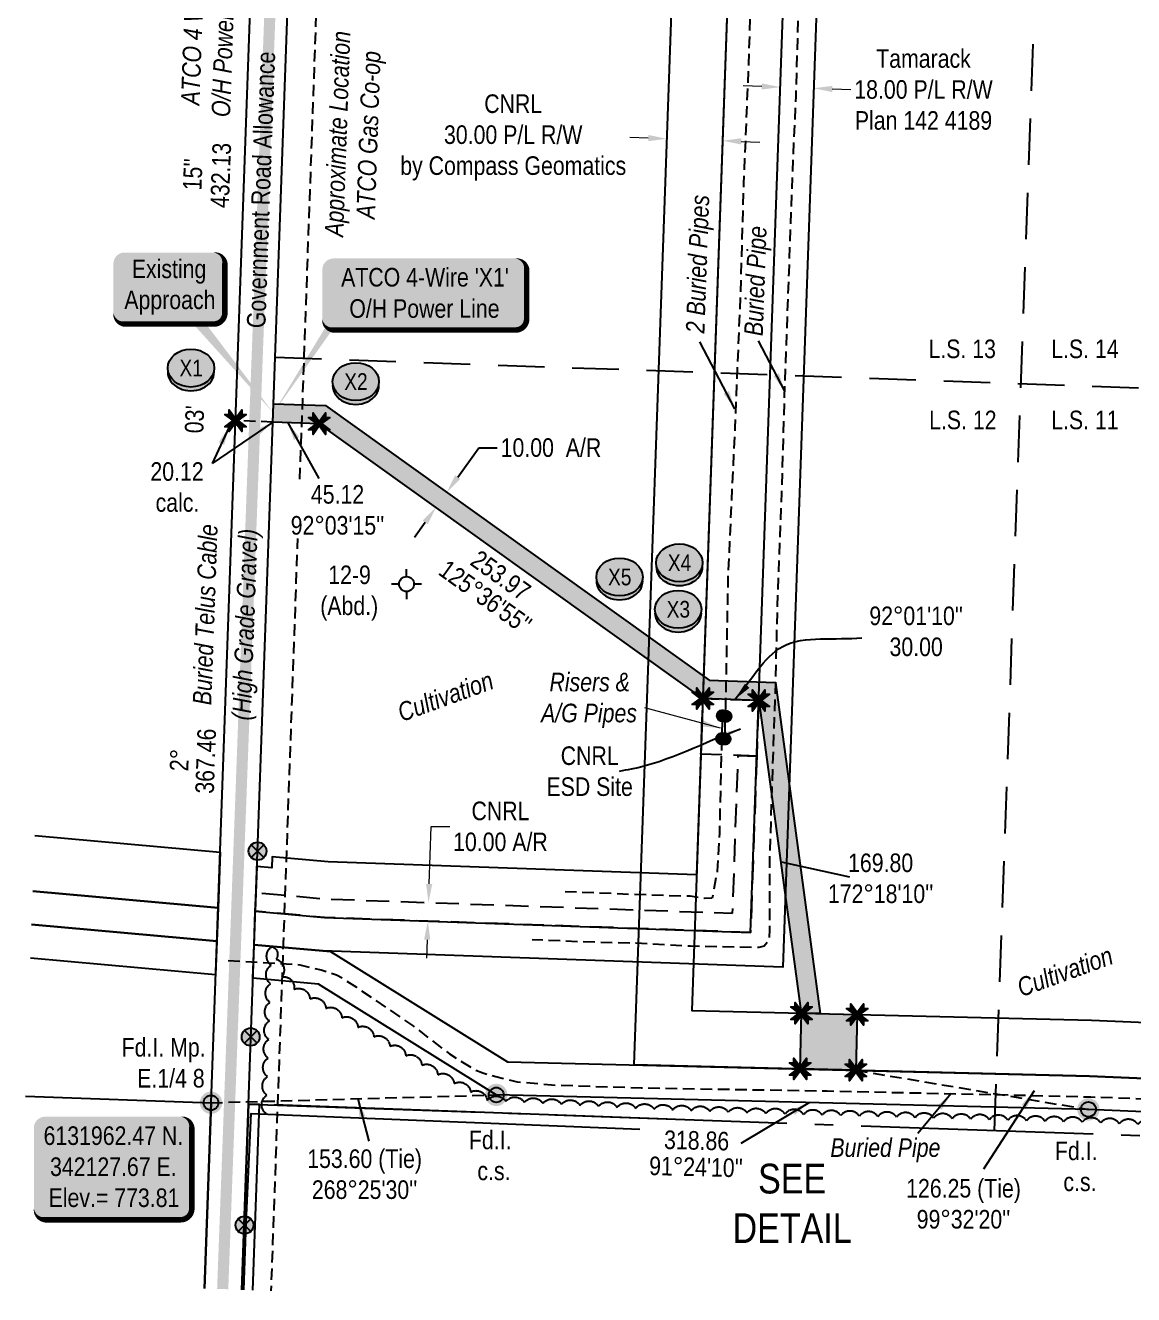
# Model space of a CAD drawing. Extents: x 342028 to 345485, y 6131149 to 6132889.
# Drawn here: x 342028 to 342624, y 6131859 to 6132542 of the extents above; entities that cross this region are included whole.
import ezdxf
from ezdxf.enums import TextEntityAlignment as Align

# ---------------------------------------------------------------- set-up
doc = ezdxf.new("R2010")
doc.units = 0
doc.header["$LTSCALE"] = 5
doc.header["$PDSIZE"] = 0.5
for name, pattern in [('0', [1, 1, 0]), ('foc-ACCESSROAD', [3.75, 2.5, -1.25]), ('foc-LSD', [8, 5, -3]), ('foc-QUARTERLINE', [33, 25, -3, 2, -3]), ('foc-TIELINE', [1.875, 1.25, -0.625]), ('foc-TRAV', [1.875, 1.25, -0.625]), ('POWERLINE5', [7.8, 2.4, -0.6, 0.6, -0.6, 0.6, -0.6, 2.4]), ('UG_PIPE', [1.875, 1.25, -0.625])]:
    doc.linetypes.add(name, pattern=pattern)
doc.layers.get('Defpoints').update_dxf_attribs({"color": 9})
for name, color, linetype in [('AS-FENCE', 48, 'foc-FENCE'), ('AS-PIPE-AG', 44, 'Continuous'), ('AS-PIPE-UG', 44, 'UG_PIPE'), ('AS-PIPE-UG-T', 44, 'Continuous'), ('AS-POWER', 104, 'foc-POWER'), ('AS-POWER-EXISTING', 72, 'POWERLINE5'), ('AS-POWER-T', 104, 'Continuous'), ('AS-ROADS', 254, 'Continuous'), ('AS-SYMBOL', 7, 'Continuous'), ('AS-TELUS', 224, 'foc-TEL'), ('C-AR', 13, 'foc-ACCESSROAD'), ('C-RW', 13, 'Continuous'), ('C-WS', 13, 'foc-ACCESSROAD'), ('CG-NOTES', 7, 'Continuous'), ('DETAIL-T', 7, 'Continuous'), ('F-RW', 190, 'Continuous'), ('F-WS-S', 190, 'Continuous'), ('L-BD', 7, 'Continuous'), ('L-MON', 1, 'Continuous'), ('L-QSEC', 8, 'foc-QUARTERLINE'), ('L-ROAD-T', 7, 'Continuous'), ('L-SEC', 7, 'Continuous'), ('L-SECTION-LSD', 7, 'foc-LSD'), ('L-TIE', 7, 'foc-TIELINE'), ('P-CROSSINGS', 250, 'Continuous'), ('P-PROPOSED', 10, 'Continuous'), ('P-PROPOSED-H', 21, 'Continuous'), ('P-TRAV', 4, 'foc-TRAV'), ('P-TXT', 4, 'Continuous'), ('T-BUSH', 110, '0')]:
    doc.layers.add(name, color=color, linetype=linetype)
for name, color, linetype, lineweight in [('C-AR-T', 13, 'Continuous', 9), ('C-RW-T', 13, 'Continuous', 9), ('F-RW-T', 190, 'Continuous', 9), ('F-WS-T', 190, 'Continuous', 9), ('T-TEXT', 48, 'Continuous', 18)]:
    doc.layers.add(name, color=color, linetype=linetype, lineweight=lineweight)
doc.styles.add('100L', font='ARIALN.TTF', dxfattribs={"height": 11})
doc.styles.add('80', font='ARIALN.TTF', dxfattribs={"height": 10})
doc.styles.add('80CG', font='ARIALN.TTF', dxfattribs={"height": 10})
doc.styles.add('80L', font='ARIALN.TTF', dxfattribs={"height": 10})
doc.styles.add('80LS', font='ARIALNI.TTF', dxfattribs={"height": 10})
doc.styles.add('Crossing', font='ARIALN.TTF', dxfattribs={"height": 10})
doc.styles.add('foc-LtypeFont', font='ARIALN.TTF', dxfattribs={"height": 7.35})
doc.styles.add('TXT', font='ARIALN.TTF', dxfattribs={"height": 0.2})
doc.linetypes.add('foc-FENCE', pattern='A,10,-1,["X",foc-LtypeFont,S=0.2,R=0,X=-0.625,Y=-0.75],-1.24', length=12.24)
doc.linetypes.add('foc-FENCE-NOLINE', pattern='A,0,-6,["X",foc-LtypeFont,S=0.2,R=0,X=-0.625,Y=-0.75],-6.24', length=12.24)
doc.linetypes.add('foc-POWER', pattern='A,6,-1,["P",foc-LtypeFont,S=0.2,R=0,X=-0.625,Y=-0.75],-1.24,4', length=12.24)
doc.linetypes.add('foc-TEL', pattern='A,2,-1,["T",foc-LtypeFont,S=0.2,R=0,X=-0.425,Y=-0.75],-1.24,8', length=12.24)
doc.dimstyles.new('Compass 5 000', dxfattribs={"dimscale": 5, "dimtxt": 9, "dimasz": 2, "dimexe": 0.2, "dimexo": 0.0625, "dimgap": 0.5, "dimtad": 0, "dimtih": 1, "dimtoh": 1, "dimzin": 0, "dimdsep": 46, "dimtxsty": '80CG', "dimcen": 0.1, "dimse1": 1, "dimse2": 1, "dimclrd": 256, "dimclrt": 256, "dimaunit": 1, "dimadec": 4, "dimazin": 0, "dimtfac": 0.06, "dimtofl": 0, "dimtmove": 0, "dimatfit": 1, "dimfxl": 0.2, "dimtolj": 1, "dimtzin": 0, "dimlwd": -1, "dimarcsym": 0})

# ---------------------------------------------------------------- blocks, each defined once
blk = doc.blocks.new('POWERPOLE')
h = blk.add_hatch(color=255)
edge = h.paths.add_edge_path()
edge.add_arc((0, 0), 0.96, 0, 360)
at = {"linetype": 'Continuous'}
for p, q in [((0.68, -0.68), (-0.68, 0.68)), ((-0.68, -0.68), (0.68, 0.68))]:
    blk.add_line(p, q, dxfattribs=at)
blk.add_circle((0, 0), 0.96, dxfattribs=at)
blk = doc.blocks.new('RISER')
h = blk.add_hatch(color=255)
h.dxf.hatch_style = 1
edge = h.paths.add_edge_path()
edge.add_arc((0, 0), 0.7, 0, 360)
blk.add_hatch(color=48).paths.add_polyline_path([(0.58, -0.15), (-0.58, -0.15, 0.774597)])
at = {"color": 48}
blk.add_line((-0.58, -0.15), (0.58, -0.15), dxfattribs=at)
blk.add_circle((0, 0), 0.6, dxfattribs=at)
blk = doc.blocks.new('Gabd')
for p, q in [((0, 0.81), (0, 1.62)), ((-0.81, 0), (-1.62, 0)), ((1.62, 0), (0.81, 0)), ((0, -0.81), (0, -1.62))]:
    blk.add_line(p, q)
blk.add_circle((0, 0), 0.8)
blk = doc.blocks.new('fdia')
at = {"color": 255, "const_width": 1}
blk.add_lwpolyline([(-0.5, 0, 1), (0.5, 0, 1)], format="xyb", close=True, dxfattribs=at)
blk = doc.blocks.new('Fdiaa')
blk.add_blockref('fdia', (0, 0))
blk = doc.blocks.new('fdib')
at = {"color": 1, "const_width": 1.6}
blk.add_lwpolyline([(-0.4, 0, 1), (0.4, 0, 1)], format="xyb", close=True, dxfattribs=at)
at = {"color": 1}
blk.add_circle((0, 0), 0.8, dxfattribs=at)
blk = doc.blocks.new('Fdibb')
blk.add_blockref('fdib', (0, 0))
blk = doc.blocks.new('fdicc')
for name in ['Fdibb', 'Fdiaa']:
    blk.add_blockref(name, (0, 0))
blk = doc.blocks.new('FDI')
blk.add_blockref('fdicc', (0, 0))
blk = doc.blocks.new('*D433')
at = {"layer": 'C-RW-T', "transparency": 16777216}
for p, q in [((342363.02, 6132481.7), (342353.02, 6132482.05)), ((342412.98, 6132479.94), (342422.97, 6132479.59))]:
    blk.add_line(p, q, dxfattribs=at)
for points in [[(342363.08, 6132483.37), (342362.96, 6132480.03), (342373.01, 6132481.35)], [(342413.04, 6132481.6), (342412.92, 6132478.27), (342402.99, 6132480.29)]]:
    blk.add_solid(points, dxfattribs=at)
at = {"layer": 'Defpoints', "color": 0, "transparency": 16777216}
for p in [(342402.99, 6132480.29), (342370.83, 6132419.43), (342400.8, 6132418.37)]:
    blk.add_point(p, dxfattribs=at)
at = {"layer": 'C-RW-T', "transparency": 16777216, "insert": (342290.3, 6132482.05), "char_height": 10, "attachment_point": 5, "style": '80CG', "bg_fill": 3, "box_fill_scale": 1.1, "bg_fill_color": 256, "bg_fill_true_color": 13158600, "bg_fill_transparency": 0}
blk.add_mtext('\\A1;CNRL\\P30.00 P/L R/W\\Pby Compass Geomatics', dxfattribs=at)
blk = doc.blocks.new('*D434')
at = {"layer": 'Defpoints', "color": 0, "transparency": 16777216}
for p in [(342434.06, 6132509.15), (342432.33, 6132460.08), (342450.31, 6132459.44)]:
    blk.add_point(p, dxfattribs=at)
at = {"layer": 'F-RW-T', "transparency": 16777216}
for p, q in [((342424.07, 6132509.5), (342414.07, 6132509.85)), ((342462.04, 6132508.16), (342472.03, 6132507.81))]:
    blk.add_line(p, q, dxfattribs=at)
for points in [[(342424.12, 6132511.16), (342424.01, 6132507.83), (342434.06, 6132509.15)], [(342462.1, 6132509.83), (342461.98, 6132506.49), (342452.04, 6132508.51)]]:
    blk.add_solid(points, dxfattribs=at)
at = {"layer": 'F-RW-T', "transparency": 16777216, "insert": (342511.12, 6132507.81), "char_height": 10, "attachment_point": 5, "style": '80CG'}
blk.add_mtext('\\A1;Tamarack\\P18.00 P/L R/W\\PPlan 142 4189', dxfattribs=at)
blk = doc.blocks.new('*D435')
at = {"layer": 'C-RW-T', "transparency": 16777216}
for p, q in [((342396.26, 6132572.13), (342386.27, 6132572.48)), ((342446.22, 6132570.37), (342472.59, 6132569.44))]:
    blk.add_line(p, q, dxfattribs=at)
for points in [[(342396.32, 6132573.8), (342396.2, 6132570.47), (342406.25, 6132571.78)], [(342446.28, 6132572.04), (342446.16, 6132568.71), (342436.23, 6132570.72)]]:
    blk.add_solid(points, dxfattribs=at)
at = {"layer": 'Defpoints', "color": 0, "transparency": 16777216}
for p in [(342406.25, 6132571.78), (342397.73, 6132329.94), (342427.71, 6132328.88)]:
    blk.add_point(p, dxfattribs=at)
at = {"layer": 'C-RW-T', "transparency": 16777216, "insert": (342512.06, 6132569.44), "char_height": 10, "attachment_point": 5, "style": '80CG'}
blk.add_mtext('\\A1;CNRL\\P30.00 P/L R/W\\PPlan 212 2372', dxfattribs=at)
blk = doc.blocks.new('*D438')
at = {"layer": 'Defpoints', "color": 0, "transparency": 16777216}
for p in [(342248.76, 6132282.98), (342298.4, 6132259.72), (342292.58, 6132251.59)]:
    blk.add_point(p, dxfattribs=at)
at = {"layer": 'P-TXT', "transparency": 16777216}
for p, q in [((342260.41, 6132299.24), (342271.74, 6132315.05)), ((342271.74, 6132315.05), (342281.74, 6132315.05)), ((342242.94, 6132274.85), (342237.12, 6132266.72))]:
    blk.add_line(p, q, dxfattribs=at)
for points in [[(342259.05, 6132300.21), (342261.76, 6132298.27), (342254.59, 6132291.11)], [(342241.59, 6132275.82), (342244.3, 6132273.88), (342248.76, 6132282.98)]]:
    blk.add_solid(points, dxfattribs=at)
at = {"layer": 'P-TXT', "transparency": 16777216, "insert": (342310.61, 6132315.05), "char_height": 10, "attachment_point": 5, "style": '80CG', "bg_fill": 3, "box_fill_scale": 1.1, "bg_fill_color": 256, "bg_fill_true_color": 13158600, "bg_fill_transparency": 0}
blk.add_mtext('\\A1;10.00  A/R', dxfattribs=at)
blk = doc.blocks.new('TEMP')
h = blk.add_hatch(color=255)
h.dxf.hatch_style = 1
h.paths.add_polyline_path([(0, 0.25), (-0.67, 1.15), (-0.67, 0.67), (-1.15, 0.67), (-0.25, 0), (-1.15, -0.67), (-0.67, -0.67), (-0.67, -1.15), (0, -0.25), (0.67, -1.15), (0.67, -0.67), (1.15, -0.67), (0.25, 0), (1.15, 0.67), (0.67, 0.67), (0.67, 1.15)])
h.paths.add_polyline_path([(0.57, 0.85), (0.57, 0.57), (0.85, 0.57), (0.08, 0), (0.85, -0.57), (0.57, -0.57), (0.57, -0.85), (0, -0.08), (-0.57, -0.85), (-0.57, -0.57), (-0.85, -0.57), (-0.08, 0), (-0.85, 0.57), (-0.57, 0.57), (-0.57, 0.85), (0, 0.08)], flags=16)
h = blk.add_hatch(color=1)
h.dxf.hatch_style = 1
h.paths.add_polyline_path([(0, 0.08), (-0.57, 0.85), (-0.57, 0.57), (-0.85, 0.57), (-0.08, 0), (-0.85, -0.57), (-0.57, -0.57), (-0.57, -0.85), (0, -0.08), (0.57, -0.85), (0.57, -0.57), (0.85, -0.57), (0.08, 0), (0.85, 0.57), (0.57, 0.57), (0.57, 0.85)])
at = {"color": 1}
for p, q in [((-0.08, 0), (0.08, 0)), ((0, 0.08), (0, -0.08))]:
    blk.add_line(p, q, dxfattribs=at)
at = {"color": 255, "flags": 128}
blk.add_lwpolyline([(-0.25, 0), (-1.15, 0.67), (-0.67, 0.67), (-0.67, 1.15), (0, 0.25), (0.67, 1.15), (0.67, 0.67), (1.15, 0.67), (0.25, 0), (1.15, -0.67), (0.67, -0.67), (0.67, -1.15), (0, -0.25), (-0.67, -1.15), (-0.67, -0.67), (-1.15, -0.67)], close=True, dxfattribs=at)
at = {"color": 1, "flags": 128}
blk.add_lwpolyline([(-0.08, 0), (-0.85, 0.57), (-0.57, 0.57), (-0.57, 0.85), (0, 0.08), (0.57, 0.85), (0.57, 0.57), (0.85, 0.57), (0.08, 0), (0.85, -0.57), (0.57, -0.57), (0.57, -0.85), (0, -0.08), (-0.57, -0.85), (-0.57, -0.57), (-0.85, -0.57)], close=True, dxfattribs=at)
blk = doc.blocks.new('*U440')
h = blk.add_hatch(color=254)
edge = h.paths.add_edge_path()
edge.add_line((-36.5, -28.5), (36.5, -28.5))
edge.add_arc((36.5, -22.5), 6, 270, 360)
edge.add_line((42.5, -22.5), (42.5, 21))
edge.add_arc((36.5, 21), 6, 0, 90)
edge.add_line((36.5, 27), (-36.5, 27))
edge.add_arc((-36.5, 21), 6, 90, 180)
edge.add_line((-42.5, 21), (-42.5, -22.5))
edge.add_arc((-36.5, -22.5), 6, 180, 270)
at = {"color": 1, "flags": 128}
blk.add_lwpolyline([(-36.5, -28.5, 3, 3, 0), (36.5, -28.5, 3, 3, 0.414214), (42.5, -22.5, 3, 3, 0), (42.5, 21, 3, 0, 0.414214), (36.5, 27, 0, 0, 0), (-36.5, 27, 0, 0, 0.414214), (-42.5, 21, 0, 0, 0), (-42.5, -22.5, 0, 3, 0.414214)], format="xyseb", close=True, dxfattribs=at)
blk.add_lwpolyline([(-33.11, -17.4, 0, 10, 0), (0, 0, 5, 5, 0)], format="xyseb", dxfattribs=at)
at = {"color": 1, "style": '80'}
blk.add_attdef('ENTER_TEXT_001', (-35.99, -5), '', height=10, dxfattribs=at)
blk = doc.blocks.new('xing2')
h = blk.add_hatch(color=50)
h.dxf.hatch_style = 1
edge = h.paths.add_edge_path()
edge.add_ellipse((0, 0), major_axis=(-12.5, 0), ratio=0.816297, start_angle=0, end_angle=360)
h = blk.add_hatch(color=250)
h.dxf.hatch_style = 1
edge = h.paths.add_edge_path()
edge.add_ellipse((0, -2.05), major_axis=(-12.5, 0), ratio=0.816297, start_angle=0, end_angle=180)
edge.add_line((12.5, -2.05), (12.5, 0))
edge.add_ellipse((0, 0), major_axis=(-12.5, 0), ratio=0.816297, start_angle=0, end_angle=180, ccw=False)
edge.add_line((-12.5, 0), (-12.5, -2.05))
at = {"color": 250}
blk.add_ellipse((0, 0), major_axis=(-12.5, 0), ratio=0.816297, dxfattribs=at)
blk.add_ellipse((0, -2.05), major_axis=(-12.5, 0), ratio=0.816297, start_param=0, end_param=3.141593, dxfattribs=at)
at = {"color": 250, "style": 'Crossing'}
blk.add_attdef('CROSSING', text='', height=9, dxfattribs=at).set_placement((0.09, 0.02), align=Align.MIDDLE_CENTER)
at = {"color": 250, "style": 'Crossing', "flags": 1}
for tag, p in [('OWNER', (0.09, -12.49)), ('DESCRIPTION', (0.09, -25.77)), ('LOCATION', (0.09, -39.3)), ('DWG_REF', (0.09, -52.84))]:
    blk.add_attdef(tag, text='', height=9, dxfattribs=at).set_placement(p, align=Align.MIDDLE_CENTER)
blk = doc.blocks.new('*U459')
h = blk.add_hatch(color=255)
edge = h.paths.add_edge_path()
edge.add_line((-24, -20), (24, -20))
edge.add_arc((24, -14), 6, 270, 360)
edge.add_line((30, -14), (30, 12.5))
edge.add_arc((24, 12.5), 6, 0, 90)
edge.add_line((24, 18.5), (-24, 18.5))
edge.add_arc((-24, 12.5), 6, 90, 180)
edge.add_line((-30, 12.5), (-30, -14))
edge.add_arc((-24, -14), 6, 180, 270)
at = {"color": 1, "flags": 128}
blk.add_lwpolyline([(-24, -20, 3, 3, 0), (24, -20, 3, 3, 0.414214), (30, -14, 3, 3, 0), (30, 12.5, 3, 0, 0.414214), (24, 18.5, 0, 0, 0), (-24, 18.5, 0, 0, 0.414214), (-30, 12.5, 0, 0, 0), (-30, -14, 0, 3, 0.414214)], format="xyseb", close=True, dxfattribs=at)
for points in [[(-13.18, -14.11, 0, 7.5, 0), (0, 0, 0, 0, 0)], [(56, -67.74, 0, 7.5, 0), (0, 0, 0, 0, 0)]]:
    blk.add_lwpolyline(points, format="xyseb", dxfattribs=at)
at = {"color": 1, "style": '80'}
blk.add_attdef('ENTER_TEXT_001', (-26.85, -4.92), '', height=10, dxfattribs=at)
blk = doc.blocks.new('*D462')
at = {"layer": 'C-AR-T', "transparency": 16777216}
for p, q in [((342245.06, 6132080.23), (342246.15, 6132111.17)), ((342246.15, 6132111.17), (342256.15, 6132111.17)), ((342244.01, 6132050.25), (342243.66, 6132040.26))]:
    blk.add_line(p, q, dxfattribs=at)
for points in [[(342243.4, 6132080.28), (342246.73, 6132080.17), (342244.71, 6132070.23)], [(342242.34, 6132050.31), (342245.67, 6132050.2), (342244.36, 6132060.25)]]:
    blk.add_solid(points, dxfattribs=at)
at = {"layer": 'Defpoints', "color": 0, "transparency": 16777216}
for p in [(342282.37, 6132068.91), (342244.36, 6132060.25), (342282.02, 6132058.92)]:
    blk.add_point(p, dxfattribs=at)
at = {"layer": 'C-AR-T', "transparency": 16777216, "insert": (342283.43, 6132111.17), "char_height": 10, "attachment_point": 5, "style": '80CG'}
blk.add_mtext('\\A1;CNRL\\P10.00 A/R', dxfattribs=at)
blk = doc.blocks.new('*U465')
h = blk.add_hatch(color=255)
edge = h.paths.add_edge_path()
edge.add_line((-49, -20), (49, -20))
edge.add_arc((49, -14), 6, 270, 360)
edge.add_line((55, -14), (55, 12.5))
edge.add_arc((49, 12.5), 6, 0, 90)
edge.add_line((49, 18.5), (-49, 18.5))
edge.add_arc((-49, 12.5), 6, 90, 180)
edge.add_line((-55, 12.5), (-55, -14))
edge.add_arc((-49, -14), 6, 180, 270)
at = {"color": 104, "flags": 128}
blk.add_lwpolyline([(-49, -20, 3, 3, 0), (49, -20, 3, 3, 0.414214), (55, -14, 3, 3, 0), (55, 12.5, 3, 0, 0.414214), (49, 18.5, 0, 0, 0), (-49, 18.5, 0, 0, 0.414214), (-55, 12.5, 0, 0, 0), (-55, -14, 0, 3, 0.414214)], format="xyseb", close=True, dxfattribs=at)
at = {"color": 104, "style": '80'}
blk.add_attdef('ENTER_TEXT_001', (-26.85, -4.92), '', height=10, dxfattribs=at)

msp = doc.modelspace()

# ---------------------------------------------------------------- hatches: boundary and pattern name
at = {"layer": 'P-PROPOSED-H'}
h = msp.add_hatch(color=256, dxfattribs=at)
h.dxf.hatch_style = 1
h.paths.add_polyline_path([(342395.699, 6132189.876), (342431.498, 6132188.612), (342455.582, 6132010.432), (342445.459, 6132010.684), (342422.72, 6132178.92), (342392.331, 6132179.993), (342185.911, 6132327.858), (342160.938, 6132328.754), (342161.296, 6132338.743), (342189.281, 6132337.739)])
h = msp.add_hatch(color=256, dxfattribs=at)
h.dxf.hatch_style = 1
h.paths.add_polyline_path([(342444.723, 6131980.695), (342445.459, 6132010.684), (342475.443, 6132009.948), (342474.708, 6131979.96)])

# ---------------------------------------------------------------- linework, layer by layer
at = {"layer": 'AS-FENCE', "linetype": 'foc-FENCE-NOLINE', "flags": 128}
msp.add_lwpolyline([(342161.674, 6131961.597), (342373.138, 6131953.836)], dxfattribs=at)
at = {"layer": 'AS-FENCE', "flags": 128}
msp.add_lwpolyline([(342145.305, 6131861.805), (342146.613, 6131898.041), (342149.239, 6131956.711), (342358.478, 6131948.271)], dxfattribs=at)
at = {"layer": 'AS-PIPE-AG', "flags": 128}
for points in [[(342402.944, 6132170.769), (342402.469, 6132158.432)], [(342404.424, 6132170.563), (342403.98, 6132158.358)]]:
    msp.add_lwpolyline(points, dxfattribs=at)
at = {"layer": 'AS-PIPE-UG', "flags": 128}
for points in [[(342450.924, 6132750.987), (342448.534, 6132693.599), (342447.963, 6132664.77), (342446.882, 6132632.421), (342445.414, 6132598.054), (342443.703, 6132550.424), (342442.333, 6132504.08), (342440.457, 6132461.805), (342438.57, 6132409.317), (342436.418, 6132349.559), (342434.669, 6132290.821), (342432.376, 6132229.698), (342431.42, 6132189.057), (342429.469, 6132132.297), (342428.232, 6132093.138), (342428.273, 6132055.725), (342428.035, 6132049.716), (342425.342, 6132046.82), (342422.479, 6132045.997), (342410.118, 6132046.22), (342385.647, 6132046.772), (342356.335, 6132048.311), (342325.214, 6132049.125), (342300.496, 6132050.242)], [(342424.893, 6132751.905), (342424.115, 6132737.35), (342423.296, 6132711.781), (342422.111, 6132677.001), (342420.82, 6132640.073), (342420.674, 6132624.497), (342418.537, 6132572.653), (342416.921, 6132521.724), (342414.296, 6132457.243), (342412.547, 6132398.105), (342409.573, 6132325.79), (342405.868, 6132246.121), (342404.44, 6132172.601), (342404.429, 6132170.547)], [(342193.794, 6132744.357), (342189.278, 6132714.009), (342188.992, 6132699.683), (342188.955, 6132691.24), (342188.656, 6132674.169), (342187.299, 6132647.877), (342186.664, 6132619.297), (342159.915, 6131861.289)], [(342402.46, 6132158.404), (342402.089, 6132142.347), (342401.26, 6132107.513), (342400.107, 6132087.151), (342397.422, 6132072.559), (342393.337, 6132072.382), (342385.594, 6132073.602), (342373.322, 6132073.89), (342355.191, 6132074.54), (342335.381, 6132075.385), (342318.236, 6132076.022)], [(342136.965, 6132039.012), (342175.493, 6132036.766), (342187.032, 6132033.942), (342195.265, 6132031.414), (342198.538, 6132029.527), (342205.883, 6132024.664), (342236.638, 6132003.692), (342255.984, 6131988.734), (342269.947, 6131980.072), (342273.97, 6131978.497), (342280.999, 6131976.614), (342292.432, 6131973.814), (342310.966, 6131972.082), (342359.084, 6131970.492), (342459.279, 6131968.832), (342541.082, 6131967.064), (342601.099, 6131965.64), (342637.86, 6131964.424), (342702.535, 6131962.163), (342791.066, 6131957.789), (342841.322, 6131955.653), (342943.425, 6131952.025), (343036.024, 6131948.244), (343051.356, 6131947.413)]]:
    msp.add_lwpolyline(points, dxfattribs=at)
at = {"layer": 'AS-POWER', "flags": 128}
msp.add_lwpolyline([(342144.213, 6131861.843), (342147.772, 6131961.747), (342176.432, 6132760.666)], dxfattribs=at)
at = {"layer": 'AS-ROADS', "flags": 128}
msp.add_lwpolyline([(342133.954, 6131862.206, 5.999, 5.999, 0), (342160.167, 6132570.915, 5.999, 5.999, 0), (342166.841, 6132760.602, 5.999, 5.999, 0), (342168.021, 6132791.633, 0, 0, 0)], format="xyseb", dxfattribs=at)
at = {"layer": 'AS-TELUS', "flags": 128}
msp.add_lwpolyline([(342124.113, 6131862.553), (342127.672, 6131962.468), (342156.332, 6132761.375)], dxfattribs=at)
at = {"layer": 'C-AR', "flags": 128}
msp.add_lwpolyline([(342421.371, 6132149.063), (342418.026, 6132054.145), (342188.728, 6132062.191), (342151.496, 6132065.552), (342151.854, 6132075.558), (342189.353, 6132072.173), (342408.386, 6132064.487), (342411.379, 6132149.416)], close=True, dxfattribs=at)
at = {"layer": 'C-RW', "flags": 128}
msp.add_lwpolyline([(342389.034, 6132085.156), (342190.624, 6132092.148), (342160.542, 6132094.854), (342160.326, 6132088.849), (342152.357, 6132089.566), (342151.496, 6132065.552), (342188.727, 6132062.203), (342418.026, 6132054.145), (342442.591, 6132751.282), (342412.616, 6132752.338), (342410.34, 6132688.458)], close=True, dxfattribs=at)
for points in [[(342032.791, 6132106.343), (342132.521, 6132097.374), (342131.444, 6132067.356), (342031.714, 6132076.325)], [(342031.069, 6132058.352), (342130.789, 6132049.364), (342130.143, 6132031.351), (342030.423, 6132040.333)], [(343051.086, 6131939.798), (342951.669, 6131943.999), (342599.876, 6131958.888), (342281.185, 6131966.69), (342185.518, 6132026.341), (342150.204, 6132029.553), (342150.85, 6132047.557), (342191.984, 6132043.861), (342287.138, 6131984.546), (342600.476, 6131976.875), (342952.307, 6131961.934), (343051.723, 6131957.747)]]:
    msp.add_lwpolyline(points, dxfattribs=at)
at = {"layer": 'C-WS', "flags": 128}
msp.add_lwpolyline([(342421.371, 6132149.063), (342391.328, 6132150.124), (342392.386, 6132180.099), (342422.429, 6132179.038)], close=True, dxfattribs=at)
at = {"layer": 'F-RW', "flags": 128}
msp.add_lwpolyline([(342460.576, 6132750.647), (342435.377, 6132035.529), (342187.828, 6132044.215), (342150.849, 6132047.541), (342151.496, 6132065.552), (342188.727, 6132062.203), (342418.026, 6132054.145), (342442.591, 6132751.281)], close=True, dxfattribs=at)
for points in [[(342031.714, 6132076.325), (342131.444, 6132067.356), (342130.789, 6132049.364), (342031.069, 6132058.352)], [(342150.208, 6131861.632), (342153.767, 6131961.538), (342147.772, 6131961.747)]]:
    msp.add_lwpolyline(points, dxfattribs=at)
at = {"layer": 'L-QSEC', "flags": 128}
for points in [[(342027.756, 6131965.997), (342127.672, 6131962.468)], [(342147.772, 6131961.758), (342950.818, 6131933.394)]]:
    msp.add_lwpolyline(points, dxfattribs=at)
at = {"layer": 'L-SEC'}
for p, q in [((342127.672, 6131962.468), (342124.113, 6131862.553)), ((342147.772, 6131961.752), (342144.213, 6131861.843))]:
    msp.add_line(p, q, dxfattribs=at)
at = {"layer": 'L-SEC', "flags": 128}
for points in [[(342127.672, 6131962.468), (342156.518, 6132766.551)], [(342147.772, 6131961.747), (342176.617, 6132765.829)]]:
    msp.add_lwpolyline(points, dxfattribs=at)
at = {"layer": 'L-SECTION-LSD', "flags": 128}
for points in [[(342549.295, 6131947.576), (342577.979, 6132751.606)], [(342162.194, 6132363.788), (342965.079, 6132335.385)]]:
    msp.add_lwpolyline(points, dxfattribs=at)
at = {"layer": 'L-TIE', "flags": 128}
for points in [[(342474.708, 6131979.96), (342599.876, 6131958.888)], [(342127.672, 6131962.468), (342281.185, 6131966.69)]]:
    msp.add_lwpolyline(points, dxfattribs=at)
at = {"layer": 'P-CROSSINGS', "color": 104, "flags": 128}
msp.add_lwpolyline([(342161.109, 6132333.532, 0, 3.999, 0), (342192.312, 6132381.085, 2, 2, 0)], format="xyseb", dxfattribs=at)
at = {"layer": 'P-PROPOSED', "flags": 128}
msp.add_lwpolyline([(342395.699, 6132189.876), (342431.498, 6132188.612), (342455.582, 6132010.432), (342445.459, 6132010.684), (342422.72, 6132178.92), (342392.331, 6132179.993), (342185.911, 6132327.858), (342160.938, 6132328.754), (342161.296, 6132338.743), (342189.281, 6132337.739), (342395.699, 6132189.876)], dxfattribs=at)
msp.add_lwpolyline([(342444.723, 6131980.695), (342445.459, 6132010.684), (342475.443, 6132009.948), (342474.708, 6131979.96)], close=True, dxfattribs=at)
at = {"layer": 'P-TRAV', "flags": 128}
msp.add_lwpolyline([(342160.943, 6132328.892), (342140.843, 6132329.613)], dxfattribs=at)
at = {"layer": 'T-BUSH', "flags": 128}
for points in [[(342157.398, 6131956.558, -0.5205671), (342157.728, 6131966.55, -0.5205671), (342158.058, 6131976.543, -0.5205671), (342158.389, 6131986.535, -0.5205671), (342158.719, 6131996.527, -0.5205671), (342159.049, 6132006.52, -0.5205671), (342159.38, 6132016.512, -0.5205671), (342159.71, 6132026.504, -0.5205671), (342160.041, 6132036.497, -0.5205671), (342160.371, 6132046.489, -0.5205671), (342162.702, 6132039.786, -0.5205671), (342165.74, 6132030.268, -0.5205671), (342172.328, 6132023.507, -0.5205671), (342180.925, 6132018.404, -0.5205671), (342189.522, 6132013.3, -0.5205671), (342198.119, 6132008.197, -0.5205671), (342206.717, 6132003.094, -0.5205671), (342215.314, 6131997.99, -0.5205671), (342223.911, 6131992.887, -0.5205671), (342232.508, 6131987.784, -0.5205671), (342241.106, 6131982.68, -0.5205671), (342249.703, 6131977.577, -0.5205671), (342258.509, 6131972.851, -0.5205671), (342267.399, 6131968.277, -0.5205671), (342276.298, 6131963.736, -0.5205671), (342286.281, 6131963.202, -0.5205671), (342296.265, 6131962.669, -0.5205671), (342306.249, 6131962.135, -0.5205671), (342316.232, 6131961.602, -0.5205671), (342326.216, 6131961.068, -0.5205671), (342336.199, 6131960.535, -0.5205671), (342346.183, 6131960.001, -0.5205671), (342356.166, 6131959.468, -0.5205671), (342366.153, 6131958.994, -0.5205671), (342376.143, 6131958.605, -0.5205671), (342386.133, 6131958.216, -0.5205671), (342396.123, 6131957.827, -0.5205671), (342406.114, 6131957.437, -0.5205671), (342416.104, 6131957.048, -0.5205671), (342426.249, 6131956.653, -0.5205671)], [(342726.377, 6131946.529, 0.5205671), (342716.388, 6131946.952, 0.5205671), (342706.399, 6131947.375, 0.5205671), (342696.41, 6131947.798, 0.5205671), (342686.421, 6131948.22, 0.5205671), (342676.432, 6131948.643, 0.5205671), (342666.443, 6131949.066, 0.5205671), (342656.455, 6131949.489, 0.5205671), (342646.466, 6131949.911, 0.5205671), (342636.477, 6131950.334, 0.5205671), (342626.488, 6131950.757, 0.5205671), (342616.499, 6131951.18, 0.5205671), (342606.51, 6131951.602, 0.5205671), (342596.52, 6131951.979, 0.5205671), (342586.526, 6131952.253, 0.5205671), (342576.532, 6131952.528, 0.5205671), (342566.538, 6131952.802, 0.5205671), (342556.544, 6131953.076, 0.5205671), (342546.55, 6131953.351, 0.5205671), (342536.556, 6131953.625, 0.5205671), (342526.562, 6131953.899, 0.5205671), (342516.567, 6131954.174, 0.5205671), (342506.573, 6131954.448, 0.5205671), (342496.579, 6131954.722, 0.5205671), (342486.585, 6131954.997, 0.5205671), (342476.591, 6131955.271, 0.5205671), (342466.597, 6131955.545, 0.5205671), (342456.603, 6131955.82, 0.5205671), (342446.609, 6131956.094, 0.5205671), (342436.615, 6131956.368, 0.5205671), (342426.284, 6131956.652, 0.5205671)]]:
    msp.add_lwpolyline(points, format="xyb", dxfattribs=at)

# ---------------------------------------------------------------- block references
at = {"layer": 'AS-POWER-EXISTING'}
for p, xscale, yscale, zscale in [((342152.71, 6132097.92), 4.999999999999924, 4.999999999999924, 4.999999999999924), ((342152.71, 6132097.92), 4.999999999999925, 4.999999999999925, 4.999999999999925), ((342149.011, 6131997.926), 4.999999999999924, 4.999999999999924, 4.999999999999924), ((342149.011, 6131997.926), 4.999999999999925, 4.999999999999925, 4.999999999999925), ((342145.677, 6131896.637), 4.999999999999924, 4.999999999999924, 4.999999999999924), ((342145.677, 6131896.637), 4.999999999999925, 4.999999999999925, 4.999999999999925)]:
    msp.add_blockref('POWERPOLE', p, dxfattribs=dict(at, xscale=xscale, yscale=yscale, zscale=zscale))
at = {"layer": 'AS-SYMBOL'}
for p, xscale, yscale, zscale in [((342402.933, 6132170.776), 4.999999999999924, 4.999999999999924, 4.999999999999924), ((342402.933, 6132170.776), 4.999999999999925, 4.999999999999925, 4.999999999999925), ((342403.228, 6132170.66), 4.998900549999924, 4.998900549999924, 4.998900549999924), ((342404.429, 6132170.556), 4.999999999999924, 4.999999999999924, 4.999999999999924), ((342404.429, 6132170.556), 4.999999999999925, 4.999999999999925, 4.999999999999925), ((342404.723, 6132170.44), 4.998900549999924, 4.998900549999924, 4.998900549999924), ((342402.472, 6132158.435), 4.999999999999924, 4.999999999999924, 4.999999999999924), ((342402.472, 6132158.435), 4.999999999999925, 4.999999999999925, 4.999999999999925), ((342402.767, 6132158.322), 4.998900549999924, 4.998900549999924, 4.998900549999924), ((342403.978, 6132158.373), 4.999999999999924, 4.999999999999924, 4.999999999999924), ((342403.978, 6132158.373), 4.999999999999925, 4.999999999999925, 4.999999999999925), ((342404.272, 6132158.26), 4.998900549999924, 4.998900549999924, 4.998900549999924)]:
    msp.add_blockref('RISER', p, dxfattribs=dict(at, xscale=xscale, yscale=yscale, zscale=zscale))
at = {"layer": 'CG-NOTES'}
ref = msp.add_blockref('*U459', (342105.133, 6132401.618), dxfattribs=dict(at, xscale=0.99978011, yscale=0.99978011, zscale=0.99978011))
ref.add_attrib('ENTER_TEXT_001', 'Existing', (342085.022, 6132406.338), dxfattribs={"layer": '0', "color": 1, "height": 9.9978, "style": '80'})
ref.add_attrib('ENTER_TEXT_002', 'Approach', (342081.015, 6132389.675), dxfattribs={"layer": '0', "color": 1, "height": 9.9978, "style": '80'})
at = {"layer": 'DETAIL-T'}
ref = msp.add_blockref('*U440', (342074.836, 6131927.998), dxfattribs=dict(at, xscale=0.9995602683516103, yscale=0.9995602683516103, zscale=0.9995602683516103))
ref.add_attrib('ENTER_TEXT_001', '6131962.47 N.', (342037.557, 6131939.765), dxfattribs={"layer": '0', "color": 1, "height": 9.9956, "style": '80'})
ref.add_attrib('ENTER_TEXT_002', '342127.67 E.', (342041.031, 6131923.065), dxfattribs={"layer": '0', "color": 1, "height": 9.9956, "style": '80'})
ref.add_attrib('ENTER_TEXT_003', 'Elev.= 773.81', (342040.264, 6131906.364), dxfattribs={"layer": '0', "color": 1, "height": 9.9956, "style": '80'})
at = {"layer": 'L-MON'}
for name, p, xscale, yscale, zscale in [('TEMP', (342140.843, 6132329.613), 4.998900549999997, 4.998900549999997, 4.998900549999997), ('TEMP', (342185.921, 6132327.996), 4.998900549999997, 4.998900549999997, 4.998900549999997), ('TEMP', (342392.386, 6132180.099), 4.998900549999997, 4.998900549999997, 4.998900549999997), ('TEMP', (342422.429, 6132179.038), 4.998900549999997, 4.998900549999997, 4.998900549999997), ('TEMP', (342445.459, 6132010.684), 4.998900549999993, 4.998900549999993, 4.998900549999993), ('TEMP', (342475.443, 6132009.948), 4.998900549999993, 4.998900549999993, 4.998900549999993), ('TEMP', (342444.723, 6131980.695), 4.998900549999993, 4.998900549999993, 4.998900549999993), ('TEMP', (342474.708, 6131979.961), 4.998900549999993, 4.998900549999993, 4.998900549999993), ('FDI', (342127.672, 6131962.468), 4.998900549999993, 4.998900549999993, 4.998900549999993), ('FDI', (342281.185, 6131966.69), 4.999999999999925, 4.999999999999925, 4.999999999999925), ('FDI', (342599.876, 6131958.888), 4.999999999999925, 4.999999999999925, 4.999999999999925)]:
    msp.add_blockref(name, p, dxfattribs=dict(at, xscale=xscale, yscale=yscale, zscale=zscale))
at = {"layer": 'P-CROSSINGS', "xscale": 0.99978011, "yscale": 0.99978011, "zscale": 0.99978011}
for p, values in [((342116.877, 6132357.93), {'CROSSING': 'X1'}), ((342205.57, 6132350.624), {'CROSSING': 'X2'}), ((342379.726, 6132253.084), {'CROSSING': 'X4'}), ((342379.088, 6132228.081), {'CROSSING': 'X3'})]:
    msp.add_blockref('xing2', p, dxfattribs=at).add_auto_attribs(values)

# ---------------------------------------------------------------- texts
at = {"layer": 'AS-PIPE-UG-T', "char_height": 9.9978, "attachment_point": 1, "style": '80L'}
for s, width, insert, rotation in [('\\pi6.5014;{\\fArial Narrow|b0|i1|c0|p34;Approximate Location\\P\\pi16.687;ATCO Gas Co-op}', 123.51053, (342188.559, 6132422.325), 87.978946), ('{\\fArial Narrow|b0|i1|c0|p34;2 Buried Pipes}', 74.56518, (342383.204, 6132376.84), 87.97736), ('{\\fArial Narrow|b0|i1|c0|p34;Buried Pipe}', 74.56518, (342414.602, 6132375.397), 87.97736)]:
    msp.add_mtext_dynamic_manual_height_columns(s, width=width, gutter_width=49.989, heights=[0], dxfattribs=dict(at, insert=insert, rotation=rotation))
at = {"layer": 'AS-PIPE-UG-T', "insert": (342460.995, 6131943.333), "char_height": 9.9978, "attachment_point": 1, "style": '80L'}
msp.add_mtext_dynamic_manual_height_columns('{\\fArial Narrow|b0|i1|c0|p34;Buried Pipe}', width=74.56518, gutter_width=49.989, heights=[0], dxfattribs=at)
at = {"layer": 'AS-POWER-T', "insert": (342111.207, 6132493.255), "char_height": 9.9978, "attachment_point": 1, "rotation": 87.959566, "style": '80L'}
msp.add_mtext_dynamic_manual_height_columns('\\pi6.4265;{\\fArial Narrow|b0|i1|c0|p34;ATCO 4 Wire\\P\\pi0.57511;O/H Power Line}', width=80.65525, gutter_width=49.989, heights=[0], dxfattribs=at)
at = {"layer": 'AS-TELUS', "insert": (342117.796, 6132176.736), "char_height": 9.9978, "attachment_point": 1, "rotation": 87.967148, "style": 'TXT'}
msp.add_mtext_dynamic_manual_height_columns('{\\fArial Narrow|b0|i1|c0|p34;Buried Telus Cable}', width=97.21368, gutter_width=1, heights=[0], dxfattribs=at)
at = {"layer": 'C-AR-T', "insert": (342331.449, 6132140.89), "char_height": 9.9978, "attachment_point": 5, "style": '80CG'}
msp.add_mtext('\\A1;CNRL\\PESD Site', dxfattribs=at)
at = {"layer": 'DETAIL-T', "color": 3, "insert": (342440.42, 6131908.316), "char_height": 15.9965, "width": 63.62213, "attachment_point": 5, "style": '80CG'}
msp.add_mtext('SEE\\PDETAIL', dxfattribs=at)
at = {"layer": 'F-WS-T', "insert": (342190.96, 6132251.647), "char_height": 9.9978, "attachment_point": 1, "style": '80L'}
msp.add_mtext_dynamic_manual_height_columns('\\pi-0.19725;12-9\\P\\pi-4.5108;(Abd.)', width=20.78093, gutter_width=49.989, heights=[0], dxfattribs=at)
at = {"layer": 'L-BD', "style": '80L'}
for s, rotation, p in [('432.13', 87.9455, (342132.866, 6132461.638)), ("15''", 87.9455, (342117.879, 6132462.176)), ("03'", 87.9455, (342118.758, 6132330.315)), ('253.97', 324.3848, (342283.623, 6132246.326)), ("125°36'55''", 324.3848, (342275.326, 6132234.744)), ('367.46', 87.9455, (342124.766, 6132146.381)), ('2°', 87.9455, (342110.528, 6132146.892)), ('318.86', 358.5976, (342389.029, 6131942.194)), ("91°24'10''", 358.5976, (342388.68, 6131927.951))]:
    msp.add_text(s, height=9.9978, rotation=rotation, dxfattribs=at).set_placement(p, align=Align.MIDDLE)
at = {"layer": 'L-BD', "insert": (342093.308, 6132307.238), "char_height": 9.9978, "attachment_point": 1, "style": '80L'}
msp.add_mtext_dynamic_manual_height_columns('\\pi1.7208;20.12\\P\\pi4.5237;calc.', width=31.17762, gutter_width=50, heights=[0], dxfattribs=at)
at = {"layer": 'L-BD', "char_height": 9.9978, "attachment_point": 2, "style": '80L'}
for s, insert, width in [("92°01'10'' 30.00", (342507.17, 6132229.56), 50.7203), ("169.80\\P172°18'10'' ", (342488.045, 6132096.633), 73.83024), ("153.60 (Tie)\\P268°25'30'' ", (342210.326, 6131937.367), 62.25793), ("126.25 (Tie) 99°32'20''", (342532.654, 6131921.442), 63.07225)]:
    msp.add_mtext(s, dxfattribs=dict(at, insert=insert, width=width))
at = {"layer": 'L-MON', "char_height": 9.9978, "attachment_point": 1, "style": '80L'}
for s, width, insert in [('\\pi1.0713;Fd.I. Mp.\\P\\pi9.4528;E.1/4 8', 44.3292, (342078.487, 6131997.331)), ('\\pi1.0664;Fd.I. \\P\\pi5.6425;c.s.', 22.04407, (342265.383, 6131947.48)), ('\\pi1.0664;Fd.I. \\P\\pi5.6425;c.s.', 22.04407, (342580.773, 6131941.591))]:
    msp.add_mtext_dynamic_manual_height_columns(s, width=width, gutter_width=50, heights=[0], dxfattribs=dict(at, insert=insert))
at = {"layer": 'L-ROAD-T', "style": '80L'}
msp.add_text('Government Road Allowance', height=9.9978, rotation=87.945452, dxfattribs=at).set_placement((342154.553, 6132453.854), align=Align.MIDDLE_CENTER)
at = {"layer": 'T-TEXT', "style": '80LS'}
for s, rotation, p in [('(High Grade Gravel)', 87.945452, (342145.895, 6132219.851)), ('Cultivation', 20, (342253.799, 6132181.222)), ('Cultivation', 20, (342587.212, 6132033.129))]:
    msp.add_text(s, height=9.9978, rotation=rotation, dxfattribs=at).set_placement(p, align=Align.MIDDLE_CENTER)
at = {"layer": 'T-TEXT', "insert": (342305.271, 6132193.932), "char_height": 10, "attachment_point": 1, "style": '80L'}
msp.add_mtext_dynamic_manual_height_columns('\\pi4.552;{\\fArial Narrow|b0|i1|c0|p34;Risers & \\P\\pi0.05;A/G Pipes}', width=51.65525, gutter_width=50, heights=[0], dxfattribs=at)

# ---------------------------------------------------------------- dimensions: what is measured, and where the dimension line sits
at = {"layer": 'C-AR-T'}
dim = msp.add_linear_dim(base=(342244.36, 6132060.248), p1=(342282.374, 6132068.909), p2=(342282.024, 6132058.925), angle=267.987318, text='CNRL\\P10.00 A/R', dimstyle='Compass 5 000', dxfattribs=at)
dim.commit()
dim.dimension.update_dxf_attribs({"geometry": '*D462', "text_midpoint": (342283.431, 6132111.171), "dimtype": 161})

# ---------------------------------------------------------------- leaders
at = {"layer": 'AS-PIPE-UG-T'}
for points in [[(342409.601, 6132335.971), (342390.714, 6132372.082)], [(342436.532, 6132345.476), (342422.296, 6132372.553)], [(342525.99, 6131967.39), (342508.123, 6131945.94)]]:
    msp.add_leader(points, dimstyle='Compass 5 000', dxfattribs=at)
at = {"layer": 'C-AR-T', "path_type": 1}
msp.add_leader([(342412.564, 6132163.59), (342353.723, 6132141.992), (342347.263, 6132140.839)], dimstyle='Compass 5 000', override={"dimgap": 0.5, "dimtad": 0}, dxfattribs=at)
at = {"layer": 'L-BD'}
for points in [[(342160.943, 6132328.892), (342128.253, 6132306.554)], [(342137.503, 6132326.364), (342128.253, 6132306.554)], [(342434.44, 6132092.208), (342471.274, 6132084.08)], [(342570.687, 6131968.904), (342543.319, 6131926.76)], [(342206.609, 6131964.639), (342212.54, 6131941.722)], [(342449.683, 6131962.565), (342412.803, 6131940.528)]]:
    msp.add_leader(points, dimstyle='Compass 5 000', dxfattribs=at)
at = {"layer": 'L-BD', "path_type": 1}
msp.add_leader([(342409.502, 6132179.494), (342435.338, 6132208.043), (342477.871, 6132212.804)], dimstyle='Compass 5 000', override={"dimgap": 0.5, "dimtad": 0}, dxfattribs=at)
at = {"layer": 'T-TEXT'}
msp.add_leader([(342401.881, 6132164.019), (342361.164, 6132175.117)], dimstyle='Compass 5 000', dxfattribs=at)

# ---------------------------------------------------------------- next in the draw order: texts
at = {"layer": 'L-BD', "insert": (342195.75, 6132294.957), "char_height": 9.9978, "width": 50.72498, "attachment_point": 2, "style": '80L', "bg_fill": 3, "box_fill_scale": 1.2, "bg_fill_color": 256, "bg_fill_transparency": 0}
msp.add_mtext("45.12 92°03'15''", dxfattribs=at)
at = {"layer": 'L-SECTION-LSD', "char_height": 9.9978, "attachment_point": 1, "style": '100L', "bg_fill": 3, "box_fill_scale": 1.5, "bg_fill_color": 256, "bg_fill_transparency": 0}
for s, width, insert in [('\\pi1.8965;L.S. 13', 36.83422, (342511.895, 6132373.276)), ('L.S. 14', 36.9982, (342579.839, 6132373.276)), ('\\pi2.2354;L.S. 12', 37.11172, (342511.895, 6132334.999)), ('L.S. 11', 36.4495, (342579.839, 6132334.999))]:
    msp.add_mtext_dynamic_manual_height_columns(s, width=width, gutter_width=55, heights=[0], dxfattribs=dict(at, insert=insert))

# ---------------------------------------------------------------- next in the draw order: dimensions: what is measured, and where the dimension line sits
at = {"layer": 'P-TXT'}
dim = msp.add_linear_dim(base=(342248.764, 6132282.98), p1=(342298.401, 6132259.721), p2=(342292.579, 6132251.594), angle=234.384801, text='10.00  A/R', dimstyle='Compass 5 000', override={"dimtfill": 1}, dxfattribs=at)
dim.commit()
dim.dimension.update_dxf_attribs({"geometry": '*D438', "text_midpoint": (342310.613, 6132315.052), "dimtype": 161})

# ---------------------------------------------------------------- next in the draw order: linework, layer by layer
at = {"layer": 'C-RW', "flags": 128}
msp.add_lwpolyline([(343051.724, 6131957.782), (342600.476, 6131976.875), (342355.409, 6131982.874), (342377.388, 6132604.897), (342361.866, 6132687.697), (342364.205, 6132754.045), (342394.18, 6132752.988), (342391.958, 6132689.959), (342407.48, 6132607.158), (342386.455, 6132012.128), (342601.477, 6132006.853), (343052.788, 6131987.768)], dxfattribs=at)

# ---------------------------------------------------------------- next in the draw order: block references
at = {"layer": 'F-WS-S', "xscale": 4.998900549999924, "yscale": 4.998900549999924, "zscale": 0.1968071082677137}
msp.add_blockref('Gabd', (342232.882, 6132241.661), dxfattribs=at)
at = {"layer": 'P-CROSSINGS', "xscale": 0.99978011, "yscale": 0.99978011, "zscale": 0.99978011}
msp.add_blockref('xing2', (342347.536, 6132245.463), dxfattribs=at).add_auto_attribs({'CROSSING': 'X5'})

# ---------------------------------------------------------------- next in the draw order: dimensions: what is measured, and where the dimension line sits
at = {"layer": 'C-RW-T'}
dim = msp.add_linear_dim(base=(342406.254, 6132571.779), p1=(342427.707, 6132328.883), p2=(342397.732, 6132329.94), angle=177.9819, text='CNRL\\P30.00 P/L R/W\\PPlan 212 2372', dimstyle='Compass 5 000', dxfattribs=at)
dim.commit()
dim.dimension.update_dxf_attribs({"geometry": '*D435', "text_midpoint": (342512.059, 6132569.442), "dimtype": 161})

# ---------------------------------------------------------------- next in the draw order: leaders
at = {"layer": 'L-BD'}
msp.add_leader([(342168.861, 6132328.716, 763.914), (342185.737, 6132298.497, 763.914)], dimstyle='Compass 5 000', dxfattribs=at)

# ---------------------------------------------------------------- next in the draw order: dimensions: what is measured, and where the dimension line sits
at = {"layer": 'C-RW-T'}
dim = msp.add_linear_dim(base=(342402.987, 6132480.29), p1=(342370.828, 6132419.427), p2=(342400.803, 6132418.37), angle=357.979759, text='CNRL\\P30.00 P/L R/W\\Pby Compass Geomatics', dimstyle='Compass 5 000', override={"dimtfill": 1}, dxfattribs=at)
dim.commit()
dim.dimension.update_dxf_attribs({"geometry": '*D433', "text_midpoint": (342290.303, 6132482.052), "dimtype": 161})

# ---------------------------------------------------------------- next in the draw order: block references
at = {"layer": 'AS-POWER-T'}
ref = msp.add_blockref('*U465', (342242.561, 6132398.401), dxfattribs=dict(at, xscale=0.99978011, yscale=0.99978011, zscale=0.99978011))
ref.add_attrib('ENTER_TEXT_001', "ATCO 4-Wire 'X1'", (342197.694, 6132401.819), dxfattribs={"layer": '0', "color": 104, "height": 9.9978, "style": '80'})
ref.add_attrib('ENTER_TEXT_002', 'O/H Power Line', (342202.099, 6132384.978), dxfattribs={"layer": '0', "color": 104, "height": 9.9978, "style": '80'})

# ---------------------------------------------------------------- next in the draw order: dimensions: what is measured, and where the dimension line sits
at = {"layer": 'F-RW-T'}
dim = msp.add_linear_dim(base=(342434.059, 6132509.147), p1=(342450.315, 6132459.443), p2=(342432.33, 6132460.077), angle=177.9819, text='Tamarack\\P18.00 P/L R/W\\PPlan 142 4189', dimstyle='Compass 5 000', dxfattribs=at)
dim.commit()
dim.dimension.update_dxf_attribs({"geometry": '*D434', "text_midpoint": (342511.117, 6132507.808), "dimtype": 161})

doc.saveas('drawing.dxf')
